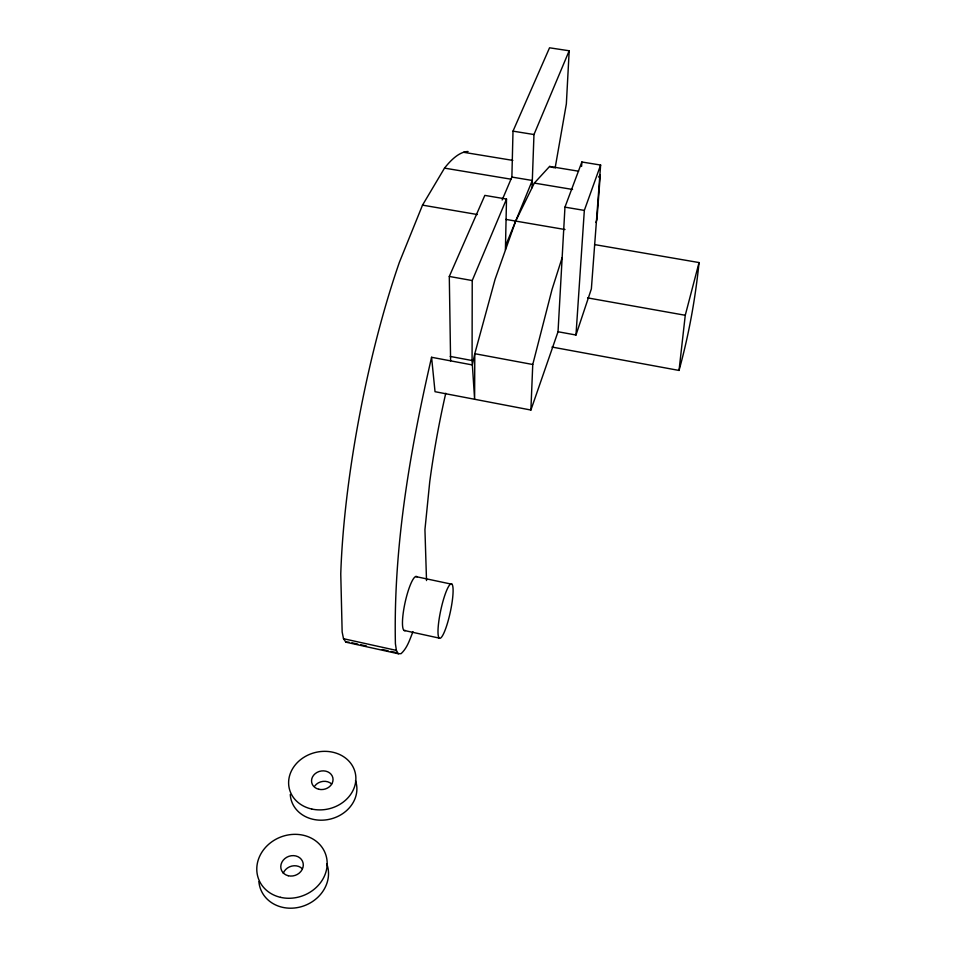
<?xml version="1.0" encoding="UTF-8"?>
<svg xmlns="http://www.w3.org/2000/svg" width="956" height="956" viewBox="0 0 956 956"><rect width="100%" height="100%" fill="white"/><g stroke="black" fill="none" stroke-linecap="round" stroke-linejoin="round"><path stroke-width="1.43" d="M578.559 171.208L549.604 166.44L534.332 183.086L515.69 221.087L495.077 279.331L474.785 353.696L474.618 399.273L472.073 360.52L472.228 280.55L506.513 199.051L484.835 195.394L449.296 276.451L450.611 360.854M505.413 249.815L506.513 199.051M502.163 199.983L511.878 177.075L513.002 131.151L549.545 47.8L569.19 50.776L566.358 103.893L555.113 168.113M532.05 187.758L533.974 134.533L569.19 50.776M532.755 364.499L474.785 353.696L472.36 364.941L431.574 357.281L435.028 391.697L530.891 410.04L532.755 364.499L552.03 289.453L562.164 257.618M558.029 331.744L564.96 207.141L581.869 161.994L600.619 165.053L591.37 288.879L575.978 335.018L558.029 331.744L530.891 410.04M581.595 166.416L581.869 161.994M575.978 335.018L584.331 210.404L600.619 165.053M551.994 347.052L679.035 370.438L685.261 315.277L699.051 262.565L594.548 244.581M699.051 262.565C695.311 299.001 688.786 335.126 679.035 370.438M431.574 357.281C409.897 451.124 393.322 547.059 395.402 643.687L396.393 650.391L398.341 653.761L401.078 653.653C407.387 647.905 409.825 639.361 412.968 631.689M595.947 222.449L596.926 219.629L600.284 174.781L598.54 177.063M468.082 151.514A273.667 58.627 -79 0 0 444.516 168.125L422.516 205.134L399.381 262.314A273.667 58.627 -79 0 0 340.766 573.959L342.152 631.976L343.515 638.716L345.869 642.169L398.341 653.761M505.652 245.596L532.313 180.469L511.878 177.075M345.869 642.169L349.048 642.169M513.002 131.151L533.974 134.533M463.576 152.291L512.834 160.393M444.516 168.125L511.173 179.226M534.332 183.086L572.56 189.455M564.96 207.141L584.331 210.404M422.516 205.134L477.414 214.538M505.915 219.414L565.008 229.524M587.57 297.878L685.261 315.277M449.296 276.451L472.228 280.55M450.24 356.433L472.073 360.52M415.669 576.552L452.021 584.271A27.844 4.852 -77.8 0 1 445.723 628.486A27.844 4.852 -77.8 0 1 438.912 620.587A27.844 4.852 -77.8 0 1 452.021 584.271M404.018 630.422L439.222 638.106M343.515 638.716L396.393 650.391M351.939 642.802L357.723 644.081M360.615 644.714L366.399 645.993M382.292 649.506L388.076 650.785M390.968 651.418L396.752 652.697M549.604 166.44L553.739 167.694M426.519 580.555L424.942 529.624L429.722 481.955A183.134 33.173 -79 0 1 445.759 393.251M405.464 630.47A27.736 5.461 -77.6 0 1 405.009 602.901A27.736 5.461 -77.6 0 1 417.067 576.85M355.489 780.622A33.591 28.859 -14.3 0 1 329.163 819.352A33.591 28.859 -14.3 0 1 290.277 794.448M314.811 785.94A10.743 9.225 -14.3 0 1 331.648 784.004M326.725 863.674A35.42 31.213 -21.9 0 1 300.531 906.909A35.42 31.213 -21.9 0 1 258.873 881.516M283.239 873.258A11.329 9.978 -21.9 0 1 302.204 868.669M318.814 789.274A10.839 9.261 -13.9 0 0 332.843 777.742A10.839 9.261 -13.9 0 0 315.205 773.643A10.839 9.261 -13.9 0 0 318.814 789.274M288.258 875.744A11.424 10.026 -21.2 0 0 303.112 863.125A11.424 10.026 -21.2 0 0 284.733 858.679A11.424 10.026 -21.2 0 0 288.258 875.744M311.704 809.027A33.902 28.979 -13.9 0 0 355.178 772.579A33.902 28.979 -13.9 0 0 299.849 760.259A33.902 28.979 -13.9 0 0 311.704 809.027M280.514 897.337A35.742 31.369 -21.2 0 0 326.534 857.472A35.742 31.369 -21.2 0 0 268.875 844.124A35.742 31.369 -21.2 0 0 280.514 897.337"/></g></svg>
